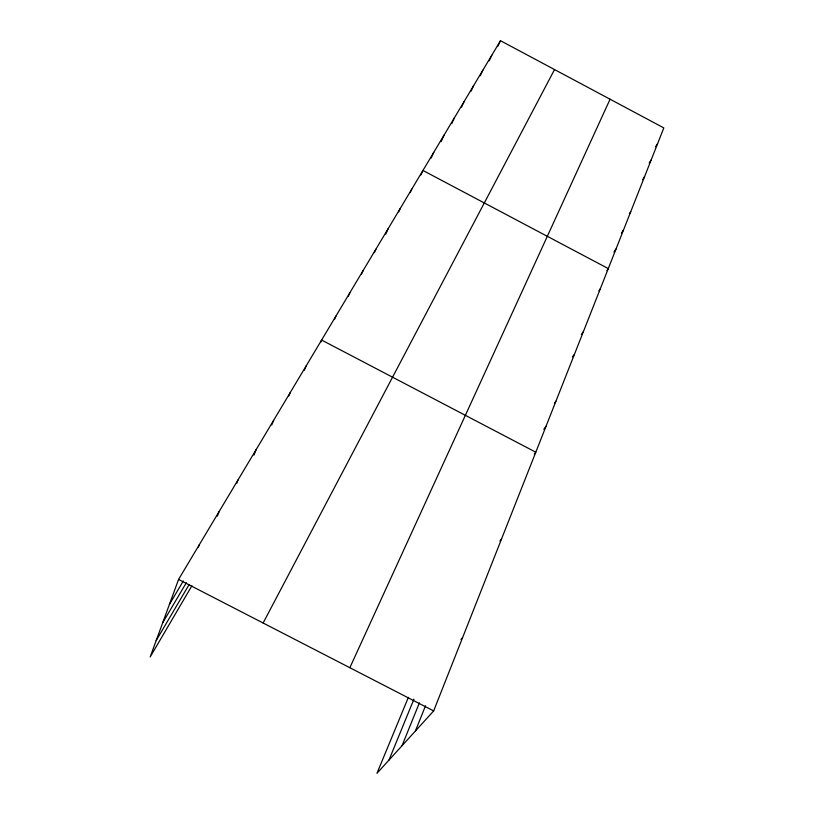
<?xml version="1.0" encoding="UTF-8"?>
<svg xmlns="http://www.w3.org/2000/svg" width="814" height="814" viewBox="0 0 814 814"><rect width="100%" height="100%" fill="white"/><g stroke="black" fill="none" stroke-linecap="round" stroke-linejoin="round"><path stroke-width="1.22" d="M408.374 697.354L376.974 773.3L433.659 710.917L663.817 127.91L500.478 40.7L178.571 579.426L150.183 656.939L191.9 585.765M198.443 547.028L199.318 544.698M217.379 516.086L219.139 511.528M236.711 483.302L238.095 479.822M415.415 730.982L425.519 705.799M253.948 455.128L256.227 449.46M402.024 745.726L419.393 702.879M271.723 424.979L273.606 420.39M388.97 760.093L413.95 699.114M288.817 395.991L290.262 392.511M304.355 370.258L306.247 365.751M320.635 342.328L321.611 340.048L535.795 452.197L534.31 454.192M334.462 319.495L335.938 316.056M348.25 296.408L349.745 292.959M361.528 274.165L363.054 270.686M374.348 252.706L375.885 249.216M385.775 234.096L388.268 228.49M398.718 211.854L400.223 208.486M410.256 192.531L411.772 189.153M420.899 174.969L422.944 170.462L608.282 268.589L606.888 270.635M431.186 158.018L433.74 152.391M441.107 141.646L444.2 134.89M349.847 667.714L610.073 99.216M451.739 123.575L454.324 117.949M461.538 107.153L464.133 101.536M471.041 91.239L473.636 85.623M480.25 75.794L482.855 70.197M489.194 60.816L491.798 55.23M497.873 46.276L500.478 40.7M263.126 623.005L554.538 69.566M156.186 640.537L189.092 584.625M162.729 622.69L186.345 582.732M169.434 604.375L183.333 580.962M655.585 146.764L657.6 143.671M649.165 162.993L651.19 159.9M642.551 179.731L644.586 176.638M629.375 213.736L630.748 211.681M621.428 233.119L623.504 230.036M613.939 252.075L616.015 249.003M598.89 290.873L600.284 288.838M581.349 334.462L583.465 331.451M572.486 356.888L573.901 354.884M554.436 403.276L555.911 401.241M543.813 429.273L546.041 426.241M499.938 541.056L501.485 539.092M460.999 639.478L462.606 637.586M178.571 579.426L433.659 710.917"/></g></svg>
